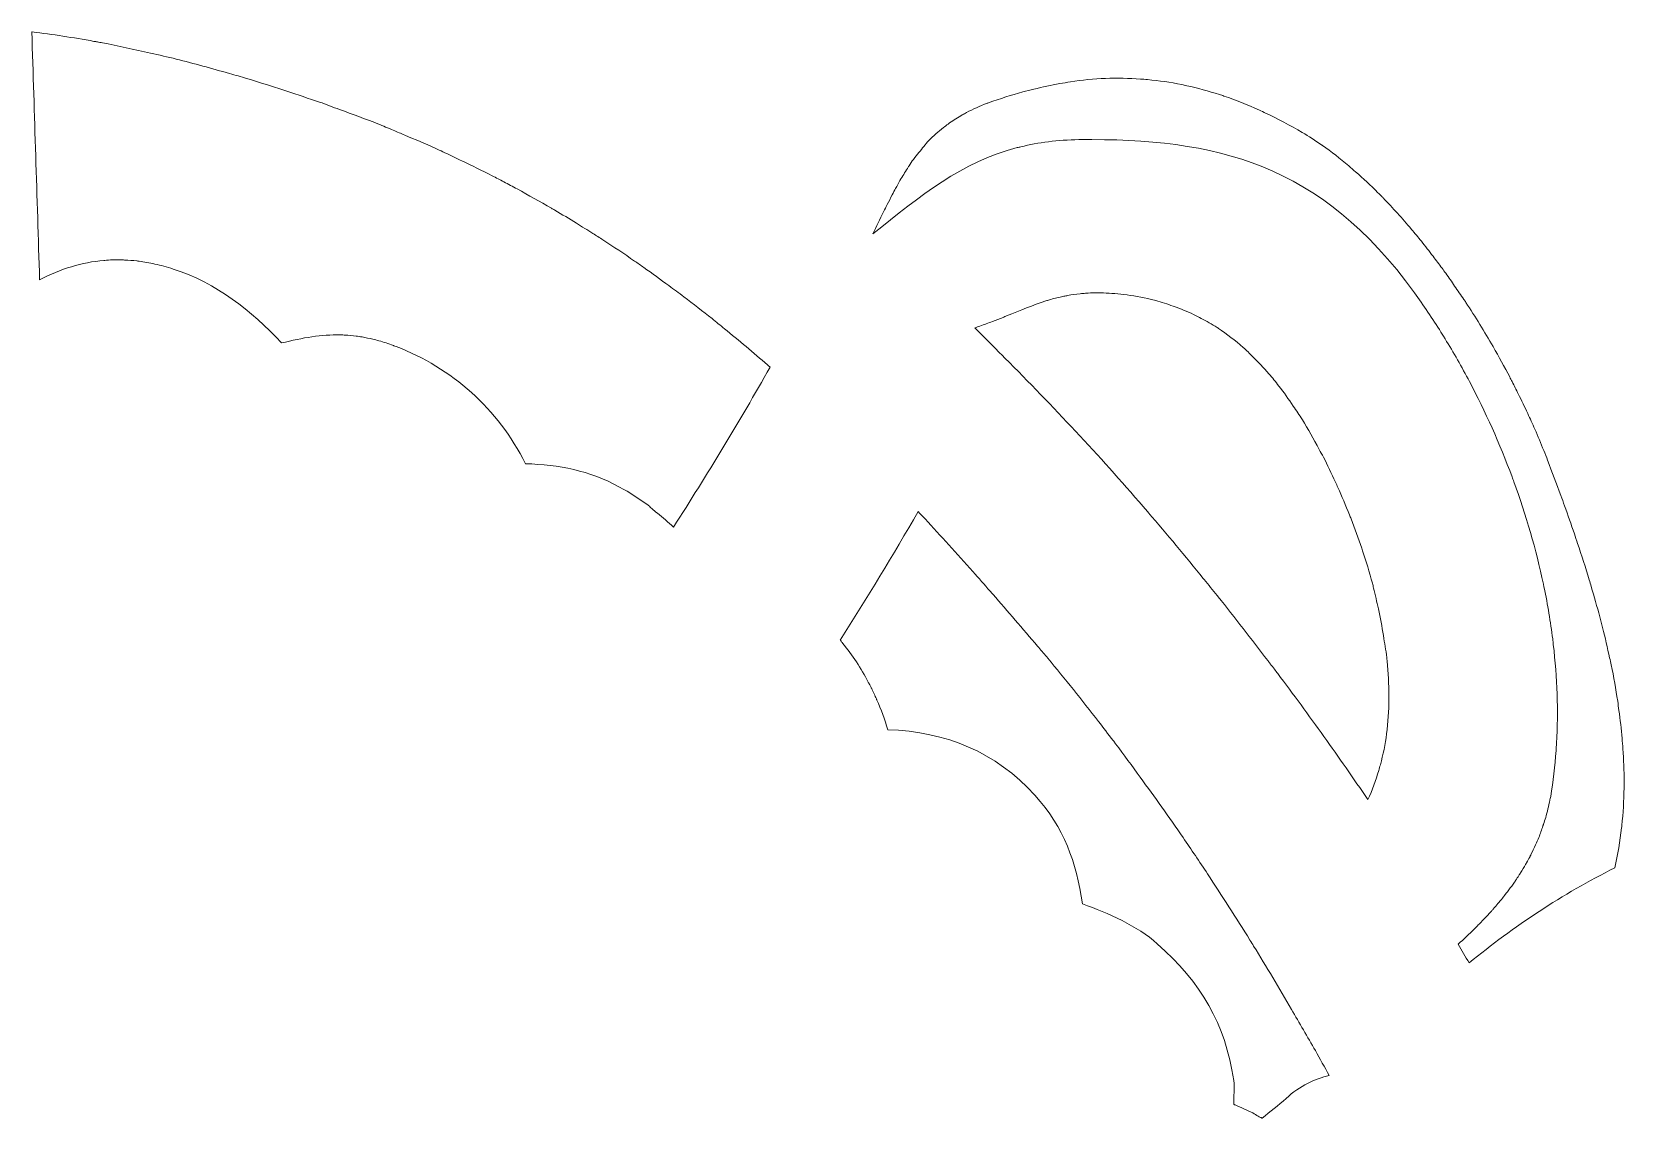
# Model space of a CAD drawing. Header units: millimetres. Extents: x -416 to 1516, y -417 to 43.
# Drawn here: x 399.64 to 418.21, y -104.96 to -92.29 of the extents above; entities that cross this region are included whole.
import ezdxf

# ---------------------------------------------------------------- set-up
doc = ezdxf.new("R2010")
doc.units = ezdxf.units.MM
doc.header["$MEASUREMENT"] = 0
doc.layers.add('Layer 3', color=7, linetype='Continuous')

msp = doc.modelspace()

# ---------------------------------------------------------------- linework, layer by layer
at = {"layer": 'Layer 3', "lineweight": 0}
for points, knots in [([(399.6477850020846, -92.29094840534644), (399.8836879154371, -92.31943503864011), (400.1236388159847, -92.35711577051002), (400.3667764298563, -92.40078235578557), (400.3802984296358, -92.4032369863188), (400.3933897924798, -92.40483034298073), (400.406954855953, -92.40732803720753), (400.4262904543639, -92.41083772823313), (400.4455829890813, -92.41434741925873), (400.4649616511859, -92.41800783321182), (400.6487574953239, -92.45239419252397), (400.8372042183671, -92.49502724915394), (401.0263399605073, -92.53858617519556), (401.1264199843538, -92.56166831494673), (401.224949715232, -92.58214510123719), (401.326666159434, -92.60772493521517), (401.5304004936929, -92.65875541209043), (401.7384411973085, -92.71600859268592), (401.9492810410057, -92.77709444200876), (402.0158575112582, -92.79643004041972), (402.0804099879131, -92.81318181721676), (402.1477185409561, -92.8335509442733), (402.3936122312159, -92.90768509274652), (402.6460516028976, -92.98997981115042), (402.903271044565, -93.07798046895176), (402.9353534962714, -93.088961710811), (402.9655411454609, -93.0977251724516), (402.9977958519415, -93.10892173277867), (403.0776359398122, -93.13663321958815), (403.1535572315684, -93.1675098878747), (403.2322345997128, -93.19612571224906), (403.3820962533212, -93.25051515722244), (403.5321301617038, -93.30477541111512), (403.6777715733427, -93.36260995157376), (403.7387497634317, -93.38679021551086), (403.7981776605522, -93.41234851764204), (403.8580361946084, -93.43756231022472), (403.9029516269974, -93.45601510291759), (403.9468335307407, -93.47543682871569), (403.9914044535811, -93.4942125991103), (404.1109923306129, -93.54436027026746), (404.2303648891768, -93.5946801961989), (404.3473258809011, -93.6475408800507), (404.4077873066672, -93.67488632546487), (404.4674735859491, -93.70313610844391), (404.5271598652311, -93.73129976403584), (404.5703096861838, -93.75147510447133), (404.6126843606524, -93.77261937801205), (404.6554896720567, -93.79313922799606), (404.7747330395399, -93.85032781305122), (404.8935457700874, -93.90788243950168), (405.0105067618117, -93.96791322833215), (405.0564987865397, -93.9915336642529), (405.1023616201871, -94.01541248233504), (405.1482244538345, -94.03931283226396), (405.1995563765647, -94.06633529997639), (405.24998396173, -94.094628146649), (405.3009283112182, -94.12221044237778), (405.4358037994657, -94.19535412589899), (405.570205587084, -94.2691222329769), (405.7023680626369, -94.34622777630615), (405.7154594254809, -94.35385005006727), (405.7285507883248, -94.36136466459446), (405.7417282785559, -94.36885774727489), (405.8269082644287, -94.4188331636578), (405.9108824668817, -94.47085410548506), (405.9950289241089, -94.52253053776381), (406.0584186810375, -94.56182615814244), (406.1222390749018, -94.60019590910942), (406.1851981948947, -94.64026667597223), (406.2245584108136, -94.66530821378063), (406.2643492636683, -94.68970379618555), (406.3036233522001, -94.71513290723605), (406.4274745348949, -94.79553282312308), (406.5501199341698, -94.87838736954333), (406.6722485691219, -94.96277067708517), (406.7082498169427, -94.98761842827254), (406.7444233195379, -95.01227239283885), (406.7802523125845, -95.03748618542153), (406.8783083428334, -95.1064096269733), (406.975503099211, -95.17774463536476), (407.0725256008143, -95.24933802591761), (407.1308338419022, -95.29229406024932), (407.1893143377643, -95.33484098949215), (407.2473211329972, -95.37878748877587), (407.3572627426702, -95.46198654474466), (407.4664292058591, -95.54746797647242), (407.5753803505801, -95.6341767234668), (407.62417151539, -95.67304170690977), (407.6727904254255, -95.71270336868372), (407.7214523991547, -95.7523004349173), (407.8893577403671, -95.88896306644781), (408.0565740624824, -96.02902772977), (408.22297217442, -96.1744538229411), (408.23287682394, -96.18308809350101), (408.2427814734602, -96.19163623667379), (408.2525999955931, -96.20031357092726), (407.8939655555786, -96.833242207108), (407.516899854718, -97.45381156323542), (407.1259676445293, -98.06525141632692), (407.1255370075936, -98.06482077939125), (407.125106370658, -98.06443320614916), (407.1245896063352, -98.06406716475387), (407.0665397474087, -98.00629721983557), (407.0013413153504, -97.95574044358953), (406.9380376858089, -97.90324580113304), (406.9160752020904, -97.88502985875478), (406.8946294826948, -97.86631868390052), (406.8733560180734, -97.847435254272), (406.8597478909066, -97.83682005380807), (406.8479484388697, -97.82433158267403), (406.8343403117029, -97.81380250959724), (406.8338235473801, -97.81345800004871), (406.8334790378316, -97.81300583126628), (406.8330484008959, -97.81268285356454), (406.8328761461216, -97.81257519433062), (406.8327900187346, -97.81244600324993), (406.8326177639603, -97.81233834401601), (406.8323593817989, -97.81216608924174), (406.8321871270246, -97.81192923892714), (406.8319287448632, -97.81175698415288), (406.8312397257662, -97.8112186879833), (406.8306368340562, -97.81055120073303), (406.8299478149592, -97.81001290456346), (406.7259059313047, -97.73245519245178), (406.6150599840668, -97.6615292891492), (406.4969793363098, -97.59753664051068), (406.1382587689081, -97.40312559590868), (405.7984000992882, -97.34016647591574), (405.3979938765151, -97.32522337424847), (405.0836289134861, -96.68327289426573), (404.5368061325898, -96.20810809946263), (403.8923148946866, -95.95889850479838), (403.8821518630052, -95.95495817683712), (403.8731084873564, -95.95293418323955), (403.863031583062, -95.94918764189933), (403.8614812900936, -95.9486062820362), (403.8600171245125, -95.94826177248767), (403.8584668315441, -95.94768041262454), (403.8011059917147, -95.92640694800312), (403.7450370626922, -95.90758811391494), (403.6908629361867, -95.89212824792489), (403.6906906814124, -95.89208518423132), (403.6905614903317, -95.89204212053775), (403.690432299251, -95.89199905684418), (403.6664027582414, -95.88519499326081), (403.6430622363288, -95.88011347742007), (403.619549459642, -95.87436447432906), (403.6191188227064, -95.87425681509515), (403.6187743131578, -95.87421375140158), (403.6183436762222, -95.87410609216766), (403.5766580208506, -95.8639215286394), (403.535187683947, -95.85483508929705), (403.4947508756889, -95.84788030278621), (403.4945786209146, -95.84785877093942), (403.4944494298339, -95.84781570724586), (403.4943202387532, -95.84779417539907), (403.4707213346792, -95.84376772005069), (403.4471224306052, -95.84017190163796), (403.4238680360798, -95.83720050678193), (403.4237819086927, -95.83717897493514), (403.4236957813055, -95.83720050678193), (403.4236096539184, -95.83717897493514), (403.3814502979177, -95.83175294954587), (403.3395493240783, -95.82817866297994), (403.2980789871746, -95.82598241460809), (403.2980359234811, -95.82598241460809), (403.2980359234811, -95.82598241460809), (403.2980359234811, -95.82598241460809), (403.2786572613765, -95.8249704178093), (403.2589340897235, -95.82324787006667), (403.2396415550061, -95.82288182867136), (403.2395984913125, -95.82288182867136), (403.2395554276189, -95.82288182867136), (403.2394693002318, -95.82288182867136), (403.0200167178214, -95.81879077778262), (402.8036647213477, -95.85606240456367), (402.5553164005548, -95.91777267744321), (402.1944857121684, -95.53405363592672), (401.800452916043, -95.22201411235022), (401.2889423638705, -95.0553145545577), (401.217112123003, -95.031887905258), (401.1464876655554, -95.01287528454877), (401.0768106093662, -94.99748001409907), (401.0767244819791, -94.99745848225228), (401.0765522272048, -94.9974369504055), (401.0764660998177, -94.99741541855872), (401.0762938450434, -94.99737235486515), (401.0761646539627, -94.99737235486515), (401.076035462882, -94.99732929117158), (401.014282126309, -94.9832689952224), (400.9535623183814, -94.97368732340406), (400.893230083696, -94.9654836897798), (400.8926702556796, -94.96541909423946), (400.8921104276633, -94.9652468394652), (400.8915505996469, -94.96518224392484), (400.8914644722598, -94.96516071207806), (400.8913783448726, -94.96513918023128), (400.8912060900984, -94.9651176483845), (400.8864690838062, -94.96447169298102), (400.8815598227397, -94.96320131402084), (400.8768228164475, -94.9625984223109), (400.8737222305107, -94.96218931722204), (400.8705355171869, -94.96141417073785), (400.8674349312502, -94.96104812934254), (400.8668320395403, -94.9609835338022), (400.8663152752175, -94.9609835338022), (400.8657123835076, -94.96091893826186), (400.8657123835076, -94.96091893826186), (400.8656262561204, -94.96091893826186), (400.8656262561204, -94.96091893826186), (400.8655401287333, -94.96091893826186), (400.8654540013462, -94.96089740641507), (400.8654109376526, -94.96089740641507), (400.8184715116661, -94.95516993517084), (400.772178041083, -94.952973686799), (400.7259276341935, -94.95077743842715), (400.7259276341935, -94.95077743842715), (400.7258845704999, -94.95077743842715), (400.7258415068064, -94.95077743842715), (400.7252386150965, -94.9507128428868), (400.7246357233865, -94.95064824734645), (400.7239467042895, -94.95062671549967), (400.7237744495152, -94.95062671549967), (400.7236883221281, -94.95060518365288), (400.723602194741, -94.95060518365288), (400.7059460803791, -94.94987310086226), (400.6881177112429, -94.94821514866), (400.6705477242681, -94.94797829834538), (400.6705477242681, -94.94797829834538), (400.6705477242681, -94.94797829834538), (400.670461596881, -94.94797829834538), (400.6702893421067, -94.94797829834538), (400.6701170873325, -94.94797829834538), (400.6699448325582, -94.94799983019216), (400.6699017688646, -94.94799983019216), (400.6698587051711, -94.94799983019216), (400.6698156414776, -94.94799983019216), (400.6100001711149, -94.9469663015466), (400.5506584013814, -94.94963625054766), (400.4917472685837, -94.95448091607379), (400.4884744278727, -94.95476083008197), (400.4852015871617, -94.95486848931588), (400.4819287464507, -94.95514840332406), (400.2282405276557, -94.97734773735714), (399.9813563724439, -95.05301064695193), (399.732706605796, -95.1804576480594), (399.7025620203001, -94.21707975930285), (399.672331307417, -93.25361574315916), (399.6421867219211, -92.2902378544026), (399.644081524438, -92.29045317287044), (399.6459763269548, -92.29071155503183), (399.6477850020846, -92.29094840534644)], [0, 0, 0, 0, 1, 1, 1, 2, 2, 2, 3, 3, 3, 4, 4, 4, 5, 5, 5, 6, 6, 6, 7, 7, 7, 8, 8, 8, 9, 9, 9, 10, 10, 10, 11, 11, 11, 12, 12, 12, 13, 13, 13, 14, 14, 14, 15, 15, 15, 16, 16, 16, 17, 17, 17, 18, 18, 18, 19, 19, 19, 20, 20, 20, 21, 21, 21, 22, 22, 22, 23, 23, 23, 24, 24, 24, 25, 25, 25, 26, 26, 26, 27, 27, 27, 28, 28, 28, 29, 29, 29, 30, 30, 30, 31, 31, 31, 32, 32, 32, 33, 33, 33, 34, 34, 34, 35, 35, 35, 36, 36, 36, 37, 37, 37, 38, 38, 38, 39, 39, 39, 40, 40, 40, 41, 41, 41, 42, 42, 42, 43, 43, 43, 44, 44, 44, 45, 45, 45, 46, 46, 46, 47, 47, 47, 48, 48, 48, 49, 49, 49, 50, 50, 50, 51, 51, 51, 52, 52, 52, 53, 53, 53, 54, 54, 54, 55, 55, 55, 56, 56, 56, 57, 57, 57, 58, 58, 58, 59, 59, 59, 60, 60, 60, 61, 61, 61, 62, 62, 62, 63, 63, 63, 64, 64, 64, 65, 65, 65, 66, 66, 66, 67, 67, 67, 68, 68, 68, 69, 69, 69, 70, 70, 70, 71, 71, 71, 72, 72, 72, 73, 73, 73, 74, 74, 74, 75, 75, 75, 76, 76, 76, 77, 77, 77, 78, 78, 78, 79, 79, 79, 80, 80, 80, 81, 81, 81, 82, 82, 82, 83, 83, 83, 84, 84, 84, 84]), ([(409.5757750440904, -94.38868857816185), (409.5899860629671, -94.35977130793253), (409.604369336618, -94.3320167574295), (409.6184942281075, -94.30350859228905), (409.6375283806635, -94.26524650055599), (409.6572515523166, -94.2285347017913), (409.6767163418083, -94.19130613870382), (409.6899799594265, -94.16585549580654), (409.7029851948833, -94.13982349304612), (409.7164210672757, -94.11484655077805), (409.7331297803792, -94.0838622232576), (409.7504413851926, -94.05350231929383), (409.767752990006, -94.02329313825754), (409.7955721360494, -93.97469576006874), (409.8255444667711, -93.92823003471143), (409.855689052267, -93.88200115966873), (409.8615457145919, -93.87291472032639), (409.8669717399812, -93.86326845296769), (409.8729145296933, -93.85426814101247), (409.8900538797324, -93.82832226563919), (409.9067625928358, -93.8018811577899), (409.9247632167463, -93.77673196074757), (409.9445725157864, -93.7492573242527), (409.9680852924733, -93.72475408261386), (409.9891003749333, -93.69826991107101), (410.0266519157225, -93.65021082905177), (410.0624809087691, -93.6009459636127), (410.1052000927862, -93.5567195503208), (410.1565320155165, -93.50342822953334), (410.2133760910231, -93.45386191823931), (410.2733207524664, -93.40621194130895), (410.2911491216026, -93.39204398612586), (410.31044165632, -93.37873730481408), (410.3291312993275, -93.36510764580056), (410.3758123431526, -93.33102273234337), (410.4255939729144, -93.2987895577095), (410.4782178064517, -93.26823586712469), (410.4837299592281, -93.26502762195405), (410.4894143667787, -93.26186244047697), (410.4950126469423, -93.25867572715312), (410.5108600861744, -93.24939550118974), (410.5265352706323, -93.23998608414564), (410.5432439837357, -93.23120109065826), (410.6180025557657, -93.19184087473927), (410.6968091149907, -93.15482763011963), (410.7844867950903, -93.12268058287289), (410.7845729224775, -93.1226590510261), (410.7846590498646, -93.12263751917932), (410.7846590498646, -93.12259445548575), (410.7848313046389, -93.12255139179219), (410.784917432026, -93.12248679625183), (410.7850035594132, -93.12244373255828), (410.7896544383182, -93.12072118481565), (410.7942191898362, -93.1195369332426), (410.7989561961284, -93.11783591734675), (410.9340900665374, -93.06874330668194), (411.0679320261393, -93.02727296977825), (411.2010849666442, -92.99041044808608), (411.2440625328227, -92.97850333681518), (411.2868678442269, -92.96855562360152), (411.3297592830183, -92.9579404231376), (411.4303560711876, -92.93304960825667), (411.5305222224212, -92.9118407391756), (411.6303438641063, -92.89427075220082), (411.6724601564135, -92.88684226506075), (411.7146625761078, -92.87885394990433), (411.7566927410278, -92.87276043726479), (411.8927740126952, -92.85305879745852), (412.0285107748141, -92.83807263209768), (412.1638168999972, -92.83260354301486), (412.1645920464815, -92.83256047932129), (412.1653671929656, -92.83243128824058), (412.1662284668369, -92.83238822454702), (412.301448464633, -92.82700526285132), (412.4364962076548, -92.83148388698214), (412.5715439506766, -92.84082870848589), (412.5994492241071, -92.84276657469634), (412.6274406249248, -92.8445752498261), (412.6553458983553, -92.84705141220611), (412.7884557751666, -92.85932456487232), (412.9216517793651, -92.87792808049267), (413.0551492294185, -92.90505820743901), (413.0741833819745, -92.90891240801314), (413.0932175345305, -92.91410158308778), (413.1122516870865, -92.91832182505722), (413.2386866913952, -92.9460333118667), (413.3655523326395, -92.98039813933207), (413.4929347382067, -93.02186847623577), (413.5107631073428, -93.02755288378643), (413.5285053490919, -93.03250520854647), (413.5464198456152, -93.03857718933922), (413.6833623911538, -93.08519363762402), (413.8210800831767, -93.14078886601723), (413.9596590490709, -93.20379104970374), (413.9836885900805, -93.21466463232906), (414.0077181310901, -93.22635642513212), (414.0317476720997, -93.23776830392701), (414.1735133513178, -93.30501226142974), (414.3160111133264, -93.37847892265269), (414.4601452956906, -93.46337899451731), (414.5366264154631, -93.50844514983373), (414.6125046435257, -93.55764541973247), (414.6877799798784, -93.60998933926147), (414.690105419331, -93.61160422777019), (414.6925600498642, -93.61296073411751), (414.6949285530103, -93.61461868631979), (414.7989704366649, -93.68733173290534), (414.9011175178025, -93.7688082411315), (415.0023171976817, -93.85388056777037), (415.0288444329182, -93.87605836995668), (415.0549840949125, -93.89937736002246), (415.0813821390682, -93.92207192653154), (415.1694473924099, -93.99934972463505), (415.256479117106, -94.08013721376416), (415.3418313577531, -94.16529566779019), (415.3540614467257, -94.17739656568213), (415.3666360452469, -94.1887007852431), (415.378823070526, -94.20103853344965), (415.3871343633841, -94.20945748554173), (415.3950580830002, -94.21878077519868), (415.4033263121648, -94.2272858546779), (415.5162393166939, -94.34310565852265), (415.6257072257377, -94.46620322657998), (415.732849695329, -94.59291814489681), (415.7717792743123, -94.6389101696249), (415.8108380443763, -94.68462228034481), (415.8488632857947, -94.73182008849274), (415.8950275652971, -94.78909480093502), (415.9399860613796, -94.84779061526496), (415.9849014937686, -94.90655102513526), (416.0203429135731, -94.95290909125865), (416.0559135244583, -94.99903030706743), (416.0904936703915, -95.04622811521536), (416.1049630714295, -95.06595128686841), (416.1196477909354, -95.0855022037472), (416.1339449371991, -95.10535456648095), (416.1691710385359, -95.15418879498436), (416.2028468469042, -95.20399195659301), (416.2370394195952, -95.25349367234669), (416.2732129221904, -95.30583759187572), (416.3102046349633, -95.35768627892872), (416.3453015452192, -95.41063309016765), (416.3527085005126, -95.42176505495436), (416.3601154558058, -95.43291855158786), (416.3675224110991, -95.44409358006814), (416.4794880143697, -95.61456121104766), (416.5855108279283, -95.78748347256042), (416.6849879600649, -95.9603842022264), (416.7529424685114, -96.07859404106404), (416.8175380088599, -96.19652396589349), (416.8790329632716, -96.31380793531946), (416.8886792306303, -96.33213153693164), (416.8978517973597, -96.35034747930989), (416.9072827462506, -96.3686280172285), (416.9321735611315, -96.41666556740095), (416.955427955657, -96.46416482140384), (416.9791129871181, -96.5118147983342), (417.0171382285365, -96.5882313225664), (417.0537423680673, -96.6640018913951), (417.0887531509362, -96.73904037743321), (417.1172613160766, -96.80051379999813), (417.1455110990557, -96.86172884040167), (417.1719091432114, -96.92199647954675), (417.1720383342921, -96.92229792540172), (417.1721675253728, -96.9225778394099), (417.1722967164534, -96.92287928526486), (417.2093314929199, -97.00745637942774), (417.2430934286754, -97.0897941615252), (417.2757357083981, -97.17137832898528), (417.290808001146, -97.20897293346806), (417.3078612237981, -97.24805323537888), (417.3218999879005, -97.28491575707105), (417.3738348023406, -97.4210185605852), (417.4249083429094, -97.55841327490631), (417.4752928643812, -97.69621709431631), (417.4898483928064, -97.73600794717095), (417.5041024753766, -97.77597105479984), (417.5184426853339, -97.81589109873518), (417.557501455398, -97.92439007467377), (417.5956128242036, -98.03336275124157), (417.6329490465249, -98.14261534181756), (417.6457389635139, -98.18014535076), (417.6588303263579, -98.21761076416209), (417.671404924879, -98.25522690049166), (417.718602733027, -98.39623896507229), (417.7641641208194, -98.5376601347418), (417.8071847506915, -98.67942581395982), (417.8150654066139, -98.70528556194598), (417.8220847886652, -98.7312099054725), (417.8297931898134, -98.75706965345864), (417.8646747816015, -98.87428902734428), (417.8976615708728, -98.9916375923106), (417.9288396850143, -99.10905075281727), (417.9402085001157, -99.15161921390688), (417.9511897419749, -99.1941876749965), (417.9619987290599, -99.23673460423935), (417.9918418687008, -99.3545353379881), (418.0194456962764, -99.4722930080433), (418.0448532754801, -99.58994301886457), (418.0506668741115, -99.61700855027057), (418.0573417466142, -99.64411714537013), (418.0629400267777, -99.67118267677613), (418.0920510836281, -99.81236699613102), (418.1169849622025, -99.95324986963095), (418.1383876179046, -100.0937667017356), (418.1438997706811, -100.12981101325), (418.1480338852634, -100.1657261336837), (418.1529862100234, -100.2017273815046), (418.1679723753842, -100.3108292491531), (418.1802455280504, -100.4195650754063), (418.189805668022, -100.527956392111), (418.1934230182815, -100.5687161780708), (418.1972126233153, -100.6094974958775), (418.1999686997035, -100.6501496226034), (418.208839820578, -100.7784148338886), (418.2135768268702, -100.9060986853107), (418.2140074638059, -101.0330073902486), (418.2139213364188, -101.0572737815728), (418.2136629542574, -101.0814540455099), (418.2131461899346, -101.105634309447), (418.2110791326434, -101.2535580968449), (418.2030692856402, -101.4004052919037), (418.1867912094724, -101.5456591303006), (418.1859299356011, -101.5536259136102), (418.1850255980362, -101.5615926969198), (418.1841643241649, -101.5695594802295), (418.1656899996253, -101.7270218757522), (418.1395072739373, -101.8829770420001), (418.1047548732299, -102.0370589375779), (417.4956189277441, -102.3434571172973), (416.9271781726779, -102.7176590825358), (416.4049016971141, -103.1467457252236), (416.3622255767905, -103.0728699589118), (416.3187743099828, -102.9998769983181), (416.2785528201925, -102.9266902511033), (416.3437512522509, -102.8688772424915), (416.4075716461151, -102.8097292593791), (416.4695833648497, -102.7490955788387), (416.4845695302105, -102.7344539230264), (416.4980054026029, -102.7186495474878), (416.5127331858024, -102.7037710413609), (416.5240158735166, -102.6924452899531), (416.5345234147466, -102.6805812423758), (416.5457199750737, -102.6691693635809), (416.576424388586, -102.6375390806569), (416.6079039485824, -102.6064686257493), (416.6376178971427, -102.5740631963412), (416.6423549034349, -102.5688524894198), (416.6468335275657, -102.5634264640305), (416.6514844064708, -102.5581080978751), (416.6521734255679, -102.5573760150845), (416.6528624446649, -102.5567085278343), (416.653551463762, -102.5559764450436), (416.6573410687957, -102.5517992667678), (416.6614751833781, -102.5479020025001), (416.6651786610247, -102.5437248242242), (416.6651786610247, -102.5437032923774), (416.6651786610247, -102.5436817605307), (416.6652647884118, -102.5436602286839), (416.6731885080279, -102.5344015345673), (416.6812844824182, -102.525207435991), (416.6893804568086, -102.5160348692615), (416.6893804568086, -102.5160348692615), (416.6898972211314, -102.5154535093984), (416.6898972211314, -102.5154535093984), (416.6979070681346, -102.5063455382093), (416.7055724055892, -102.4969361211652), (416.7132377430439, -102.4875697678146), (416.7215920995957, -102.4779019686092), (416.7293005007439, -102.4677604687745), (416.7375256662149, -102.4580065421818), (416.7571196467873, -102.4351827845921), (416.7771442642953, -102.4126604728573), (416.7959200346899, -102.3892984190979), (416.8047911555644, -102.3783387090855), (416.8130593847291, -102.3670560213713), (416.821585996055, -102.3559025247378), (416.8224042062328, -102.3548259323986), (416.8233085437977, -102.3538139355998), (416.824169817669, -102.3527373432607), (416.8292513335097, -102.3462993210726), (416.8347634862861, -102.3401627447395), (416.8397588747397, -102.3336601270111), (416.8440652440963, -102.3280618468476), (416.8483716134529, -102.3225066303776), (416.8525918554223, -102.3168868183673), (416.8525918554223, -102.3168868183673), (416.8527641101966, -102.3166930317463), (416.8527641101966, -102.3166930317463), (416.8587068999086, -102.3088339076705), (416.864219052685, -102.3006518058931), (416.8701618423971, -102.2927496181238), (416.8915214344056, -102.2640907300559), (416.912794899027, -102.2353887782944), (416.93312096239, -102.206083934823), (416.9365660578753, -102.2011531419097), (416.940355662909, -102.1964376674643), (416.9438007583943, -102.1914638108574), (416.9451787965884, -102.1894398172598), (416.9464707073953, -102.1873512281219), (416.9478487455895, -102.1853272345243), (416.9611123632076, -102.1658624450327), (416.9738592165031, -102.1461177415328), (416.9866921971856, -102.126373038033), (416.9893621461867, -102.1222173916039), (416.992204349962, -102.1181478725619), (416.9948742989631, -102.1139922261329), (416.9949604263502, -102.113776907665), (416.9951326811245, -102.1135400573504), (416.9953049358988, -102.1133247388826), (416.9988361587712, -102.1078771816466), (417.0018506173207, -102.1021497104023), (417.005295712806, -102.0966590894727), (417.0260524131046, -102.0638014912821), (417.0457755847577, -102.0304271287688), (417.0651542468622, -101.9967297885537), (417.0688577245089, -101.9903132982124), (417.072905711704, -101.9841767218793), (417.0765230619635, -101.9777386996912), (417.088667023549, -101.9562068529084), (417.1007248577474, -101.9346534742788), (417.112265927623, -101.9127771179475), (417.1139884753656, -101.909655000164), (417.1157971504954, -101.9066405416144), (417.1174335708509, -101.9035184238309), (417.1174335708509, -101.9035184238309), (417.1174335708509, -101.903410764597), (417.1174335708509, -101.903410764597), (417.118811609045, -101.9007623474427), (417.1199312650777, -101.8979416755141), (417.1210509211104, -101.8951425354324), (417.1231179784015, -101.8911591437776), (417.1242376344342, -101.8866589877999), (417.1263046917254, -101.8826540642984), (417.1452527168943, -101.845210182743), (417.1635117229661, -101.8073787279456), (417.1808233277795, -101.7689659132851), (417.193656308462, -101.7403716207575), (417.2069629897738, -101.7120572422381), (417.2187624418108, -101.6828815898474), (417.2363754924791, -101.6392580682654), (417.2514047215335, -101.5942134447958), (417.2662616958137, -101.549082693939), (417.2671660333785, -101.5464773404783), (417.2685871352662, -101.5441519010258), (417.2694484091375, -101.541546547565), (417.2703958103959, -101.5387043437897), (417.2715154664287, -101.5359267355547), (417.2724628676871, -101.5330629999326), (417.2727212498485, -101.5321801942145), (417.2728935046227, -101.5312112611093), (417.2731518867841, -101.5303284553912), (417.2734102689456, -101.5296394362941), (417.2734963963327, -101.52886428981), (417.2737117148005, -101.5281752707129), (417.2737547784941, -101.528067611479), (417.2737547784941, -101.5279814840919), (417.2738409058812, -101.527873824858), (417.2821952624329, -101.5022078634928), (417.2918415297917, -101.477209389378), (417.2993346124721, -101.4510697273837), (417.3183257013345, -101.3849454259137), (417.3332688030018, -101.3166679397654), (417.3466616117007, -101.2476153071329), (417.347522885572, -101.2431366830021), (417.349202369621, -101.2390671639601), (417.3500636434924, -101.2345670079825), (417.3503220256538, -101.2333396927159), (417.3507526625894, -101.23224156853), (417.3510110447508, -101.2309927214166), (417.352475210332, -101.2227029604052), (417.355748051043, -101.2153390688054), (417.3572122166242, -101.2070062441005), (417.3877443753623, -101.0302513138604), (417.406218699902, -100.8507403072321), (417.419396190133, -100.6702603674986), (417.4214632474242, -100.6416445431242), (417.423358049941, -100.613114846137), (417.4250375339901, -100.5844128943755), (417.4471292087893, -100.2051078814495), (417.4331335083805, -99.82022612020674), (417.3879596938301, -99.43538742265756), (417.3853758722162, -99.41325268416483), (417.3831365601508, -99.3912471367528), (417.380337420069, -99.36911239826006), (417.355059031946, -99.16908154164774), (417.3221583700619, -98.96956744935821), (417.2811617337874, -98.77100075832712), (417.278319530012, -98.757134248999), (417.2749605619139, -98.74341846259834), (417.2720322307514, -98.729573485117), (417.1860770983945, -98.32397808726918), (417.0694175525252, -97.92436854282698), (416.9282978287106, -97.53746278798664), (416.9209339371109, -97.51733051124471), (416.9135700455112, -97.49737048927705), (416.9060769628308, -97.47730280807546), (416.7619858441602, -97.09046164877547), (416.5944250124964, -96.71791763573927), (416.4089496843092, -96.366991596873), (416.4037389773878, -96.35715154289326), (416.3987866526277, -96.34711770229246), (416.3935328820127, -96.33732071200629), (416.3017210873309, -96.16508746959059), (416.2056890506795, -95.99888314427406), (416.1063841733172, -95.83840629020177), (416.0967379059585, -95.82288182867136), (416.0870485749062, -95.8078095359234), (416.0773592438539, -95.79241426547368), (415.9771930926203, -95.63288481265984), (415.8748306930148, -95.47779092028324), (415.7689370705369, -95.33223563603144), (414.6658174961599, -93.8158983900455), (413.453746777062, -93.52999852846334), (411.8563421279387, -93.54696562372818), (411.8563421279387, -93.54696562372818), (411.8553947266803, -93.54696562372818), (411.8553947266803, -93.54696562372818), (411.8553516629867, -93.54696562372818), (411.8553085992932, -93.54696562372818), (411.855222471906, -93.54696562372818), (411.6051085396768, -93.54961404088247), (411.3826845624104, -93.5806414320965), (411.1764094702311, -93.63130586757646), (411.1634472984678, -93.63449258090031), (411.1488056426555, -93.63580602355407), (411.135972661973, -93.63916499165218), (410.4852802521964, -93.80930964492997), (410.0110628586518, -94.19630152715743), (409.4508472690566, -94.64657550707959), (409.4935233893801, -94.55881169959285), (409.5345630893481, -94.47322260863118), (409.5757750440904, -94.38868857816185)], [0, 0, 0, 0, 1, 1, 1, 2, 2, 2, 3, 3, 3, 4, 4, 4, 5, 5, 5, 6, 6, 6, 7, 7, 7, 8, 8, 8, 9, 9, 9, 10, 10, 10, 11, 11, 11, 12, 12, 12, 13, 13, 13, 14, 14, 14, 15, 15, 15, 16, 16, 16, 17, 17, 17, 18, 18, 18, 19, 19, 19, 20, 20, 20, 21, 21, 21, 22, 22, 22, 23, 23, 23, 24, 24, 24, 25, 25, 25, 26, 26, 26, 27, 27, 27, 28, 28, 28, 29, 29, 29, 30, 30, 30, 31, 31, 31, 32, 32, 32, 33, 33, 33, 34, 34, 34, 35, 35, 35, 36, 36, 36, 37, 37, 37, 38, 38, 38, 39, 39, 39, 40, 40, 40, 41, 41, 41, 42, 42, 42, 43, 43, 43, 44, 44, 44, 45, 45, 45, 46, 46, 46, 47, 47, 47, 48, 48, 48, 49, 49, 49, 50, 50, 50, 51, 51, 51, 52, 52, 52, 53, 53, 53, 54, 54, 54, 55, 55, 55, 56, 56, 56, 57, 57, 57, 58, 58, 58, 59, 59, 59, 60, 60, 60, 61, 61, 61, 62, 62, 62, 63, 63, 63, 64, 64, 64, 65, 65, 65, 66, 66, 66, 67, 67, 67, 68, 68, 68, 69, 69, 69, 70, 70, 70, 71, 71, 71, 72, 72, 72, 73, 73, 73, 74, 74, 74, 75, 75, 75, 76, 76, 76, 77, 77, 77, 78, 78, 78, 79, 79, 79, 80, 80, 80, 81, 81, 81, 82, 82, 82, 83, 83, 83, 84, 84, 84, 85, 85, 85, 86, 86, 86, 87, 87, 87, 88, 88, 88, 89, 89, 89, 90, 90, 90, 91, 91, 91, 92, 92, 92, 93, 93, 93, 94, 94, 94, 95, 95, 95, 96, 96, 96, 97, 97, 97, 98, 98, 98, 99, 99, 99, 100, 100, 100, 101, 101, 101, 102, 102, 102, 103, 103, 103, 104, 104, 104, 105, 105, 105, 106, 106, 106, 107, 107, 107, 108, 108, 108, 109, 109, 109, 110, 110, 110, 111, 111, 111, 112, 112, 112, 113, 113, 113, 114, 114, 114, 115, 115, 115, 116, 116, 116, 117, 117, 117, 118, 118, 118, 119, 119, 119, 120, 120, 120, 121, 121, 121, 122, 122, 122, 123, 123, 123, 124, 124, 124, 125, 125, 125, 126, 126, 126, 127, 127, 127, 128, 128, 128, 129, 129, 129, 130, 130, 130, 131, 131, 131, 132, 132, 132, 133, 133, 133, 134, 134, 134, 135, 135, 135, 136, 136, 136, 137, 137, 137, 138, 138, 138, 139, 139, 139, 140, 140, 140, 141, 141, 141, 142, 142, 142, 143, 143, 143, 144, 144, 144, 144]), ([(415.2247842386417, -101.2412203486384), (415.056319069413, -100.9943361934267), (414.8857437791996, -100.7497559458207), (414.7126707947593, -100.5074580739737), (414.5355928868175, -100.2595403901165), (414.3559311572618, -100.0141849960263), (414.1735994787049, -99.77102585030802), (414.1612832623451, -99.75459705121274), (414.1484502816626, -99.73855582535954), (414.1361340653028, -99.72214855811104), (414.1196837343607, -99.70037986101362), (414.1023721295473, -99.67940784224716), (414.0859217986053, -99.65766067699651), (414.0790316076348, -99.64848811026704), (414.0717107797286, -99.63961698939252), (414.064734461371, -99.63044442266305), (414.0620645123699, -99.62693473163745), (414.0593084359817, -99.62355423169255), (414.0566384869807, -99.62006607251374), (413.8668137257434, -99.36947843965537), (413.6735869327144, -99.12158228764487), (413.477431808523, -98.87603310693368), (413.4762690887968, -98.87456894135245), (413.4751924964576, -98.87304018023087), (413.4739867130378, -98.87157601464963), (413.471489018811, -98.86841083317256), (413.4690774519713, -98.86513799246158), (413.4664936303574, -98.86197281098451), (413.4164536184341, -98.79950892346757), (413.3660690969623, -98.73728188626524), (413.3155984481034, -98.67514097645005), (413.313359136038, -98.67229877267472), (413.3108614418112, -98.66954269628651), (413.3085360023587, -98.66670049251118), (413.3075886011002, -98.66551624093813), (413.3065550724546, -98.66435352121186), (413.3056076711962, -98.6631692696388), (413.0962319930802, -98.40521774518072), (412.8833250920917, -98.14980697864301), (412.6661118217467, -97.89743220250168), (412.6644754013912, -97.895515868138), (412.6629251084228, -97.893534938234), (412.6612886880673, -97.89161860387033), (412.656465554388, -97.88593419631967), (412.6518146754829, -97.88005600214795), (412.6469054144164, -97.87437159459729), (412.6353643445408, -97.86093572220481), (412.6240816568267, -97.84728453134451), (412.6124544595639, -97.83387019079882), (412.6107319118213, -97.83184619720124), (412.6088371093044, -97.82990833099079), (412.6071145615618, -97.8278843373932), (412.6062102239969, -97.82685080874762), (412.6052197590449, -97.82583881194883), (412.6043584851736, -97.82480528330326), (412.0913407037263, -97.23214120060638), (411.5538627443338, -96.65547528006911), (410.990632696189, -96.09325722872312), (410.9892977216884, -96.09190072237581), (410.9880058108815, -96.09047962048814), (410.9866277726874, -96.08912311414082), (410.9842162058477, -96.08671154730115), (410.9819768937823, -96.08417078938078), (410.9794791995555, -96.08175922254111), (410.9734502824563, -96.07570877359514), (410.9677658749056, -96.06944300618133), (410.9617369578065, -96.06339255723536), (410.8542499786666, -95.95633621503123), (410.7486578020437, -95.84818174864117), (410.6391037656128, -95.74220199877617), (410.6611093130248, -95.73492423456358), (410.6795836375645, -95.72736655634282), (410.7008140384924, -95.72000266474309), (410.7507248593349, -95.7026910599297), (410.7997313426126, -95.68537945511633), (410.8458525584214, -95.66780946814156), (410.8887870609063, -95.65148832828018), (410.9295253150194, -95.63557629350768), (410.9698329321968, -95.61936281288023), (410.9840439510734, -95.61367840532957), (410.9979965877887, -95.6081231888596), (411.0119061608104, -95.6024818450025), (411.1723184193423, -95.53732647663772), (411.3186488500783, -95.4755946719114), (411.4685535673803, -95.42755712173894), (411.4822047582406, -95.42318615684204), (411.4962004586494, -95.41928889257434), (411.510023904284, -95.41515477799204), (411.5565326933348, -95.40128826866392), (411.6039888836441, -95.38892898861057), (411.6526508573733, -95.37814153337239), (411.6610913413122, -95.37626826270228), (411.6696179526382, -95.37441652387896), (411.6781015002706, -95.372629380596), (411.6930876656314, -95.36972258128031), (411.708203022073, -95.3669665048921), (411.723361442208, -95.36418889665713), (411.7699563586461, -95.35568381717792), (411.8183599502138, -95.34896588098168), (411.8685722169113, -95.34390589698772), (411.8897595541457, -95.34175271230944), (411.9107746366057, -95.33938420916333), (411.9328232477113, -95.3379200435821), (412.0079263292897, -95.33292465512848), (412.0874219076118, -95.33180499909578), (412.1731186578074, -95.33546541304885), (412.2599350640357, -95.33947033655046), (412.3521774956533, -95.3476955020215), (412.4533771755325, -95.36235868968059), (412.5646537597061, -95.37846451107413), (412.6708488280389, -95.40253711577732), (412.7747184569192, -95.43055004844176), (412.8101168130301, -95.4401317202601), (412.844137130947, -95.45171585382926), (412.8786311494931, -95.46276169122883), (412.9455951929876, -95.48394902846313), (413.0111381345944, -95.5077847828517), (413.0751738469265, -95.534225890701), (413.1140603622163, -95.55035324394132), (413.1529038138125, -95.56656672456877), (413.1907998641502, -95.58461041217276), (413.2527685191912, -95.61408751041844), (413.3127131806345, -95.64754800031892), (413.3720118866744, -95.6822788691796), (413.4038359562194, -95.70079625741282), (413.4366935544099, -95.71733271574202), (413.4678716685515, -95.73742192879038), (413.4724364200694, -95.74037179179963), (413.4765705346517, -95.74426905606731), (413.4811352861697, -95.74724045092334), (413.5812153100161, -95.81310637023196), (413.6774196014418, -95.88726205055197), (413.7703510521564, -95.96908306832665), (413.8088069305105, -96.00293113146923), (413.8454541337348, -96.04134394612977), (413.8827903560562, -96.07794808566055), (413.9467399410012, -96.14043350502426), (414.0094406788327, -96.20604104217149), (414.0702466141474, -96.2766870314659), (414.1097790848406, -96.32265752434719), (414.1487086638239, -96.37022137389043), (414.1871214784845, -96.41965849410376), (414.2444823183139, -96.49362038780272), (414.3002928651749, -96.57249154256816), (414.3551560107775, -96.65426949664928), (414.3904682395014, -96.70669954356542), (414.4262541688544, -96.75714866057756), (414.4606620600133, -96.81280848451112), (414.52741078504, -96.92100601459475), (414.5921785801627, -97.03725645537514), (414.6560851014141, -97.15789939289924), (414.673052196679, -97.18993878091206), (414.6908805658151, -97.21810243650398), (414.7076754063057, -97.2510246302349), (414.7536674310338, -97.34124306825488), (414.8003484748589, -97.43936369404415), (414.8467280728291, -97.54054184207658), (414.8562451491071, -97.56123394683486), (414.8657191616916, -97.58179686051245), (414.875193174276, -97.6028980703596), (414.921099071617, -97.70538966104579), (414.9666604594094, -97.81218762108853), (415.0108438090077, -97.92337807787497), (415.016958853494, -97.93870875278434), (415.022815515819, -97.95464231940362), (415.0288444329182, -97.97012371724045), (415.0717789354031, -98.08010839060705), (415.1133784633874, -98.19343050022499), (415.1526956156129, -98.30985319577965), (415.1561837747917, -98.32023154592896), (415.1599303161319, -98.33026538652976), (415.1633754116172, -98.34068680037264), (415.2043720478916, -98.46397815505102), (415.2423111619229, -98.59069307336786), (415.2771927537111, -98.71910900758056), (415.2823173332454, -98.73790630982195), (415.2872265943119, -98.75678973945047), (415.2921789190719, -98.775673169079), (415.3130648104513, -98.8553410021754), (415.329256759232, -98.93673138301443), (415.3470420646746, -99.01760499953066), (415.3697366311836, -99.12108705516886), (415.3893736754496, -99.22506434328305), (415.4061685159401, -99.32979524603465), (415.4198197068005, -99.41471684974606), (415.4351934454034, -99.49946619868321), (415.44445213952, -99.58464618455601), (415.4460454961819, -99.59915864928762), (415.4479402986988, -99.61369264586602), (415.44940446428, -99.62820511059763), (415.4627542092854, -99.76318825807908), (415.470031973498, -99.8979560870927), (415.4702472919658, -100.0316042600736), (415.4703334193529, -100.0450831961597), (415.4696874639494, -100.0584544730118), (415.4695582728688, -100.0718903454042), (415.4683524894489, -100.2074979164424), (415.4611177889299, -100.342071958835), (415.4439353751972, -100.4739760522265), (415.4438923115036, -100.4741913706943), (415.4438923115036, -100.4744282210089), (415.4438923115036, -100.4746435394767), (415.4278726174972, -100.5974396616791), (415.4024219745999, -100.7175227711869), (415.3709424146035, -100.8354311641695), (415.3648273701172, -100.8582764536061), (415.3580663702273, -100.880884892728), (415.3513053703375, -100.90349333185), (415.3169405428721, -101.0190762853801), (415.2767621167754, -101.1325491179255), (415.2247842386417, -101.2412203486384)], [0, 0, 0, 0, 1, 1, 1, 2, 2, 2, 3, 3, 3, 4, 4, 4, 5, 5, 5, 6, 6, 6, 7, 7, 7, 8, 8, 8, 9, 9, 9, 10, 10, 10, 11, 11, 11, 12, 12, 12, 13, 13, 13, 14, 14, 14, 15, 15, 15, 16, 16, 16, 17, 17, 17, 18, 18, 18, 19, 19, 19, 20, 20, 20, 21, 21, 21, 22, 22, 22, 23, 23, 23, 24, 24, 24, 25, 25, 25, 26, 26, 26, 27, 27, 27, 28, 28, 28, 29, 29, 29, 30, 30, 30, 31, 31, 31, 32, 32, 32, 33, 33, 33, 34, 34, 34, 35, 35, 35, 36, 36, 36, 37, 37, 37, 38, 38, 38, 39, 39, 39, 40, 40, 40, 41, 41, 41, 42, 42, 42, 43, 43, 43, 44, 44, 44, 45, 45, 45, 46, 46, 46, 47, 47, 47, 48, 48, 48, 49, 49, 49, 50, 50, 50, 51, 51, 51, 52, 52, 52, 53, 53, 53, 54, 54, 54, 55, 55, 55, 56, 56, 56, 57, 57, 57, 58, 58, 58, 59, 59, 59, 60, 60, 60, 61, 61, 61, 62, 62, 62, 63, 63, 63, 64, 64, 64, 65, 65, 65, 66, 66, 66, 67, 67, 67, 68, 68, 68, 69, 69, 69, 70, 70, 70, 70]), ([(409.9797555534296, -97.8833934383993), (410.0017611008416, -97.90688468323934), (410.0237235845601, -97.92977303636947), (410.0457721956657, -97.95343653598377), (410.0504230745707, -97.9585395836713), (410.0551600808629, -97.96372875874596), (410.0598109597681, -97.96874567904635), (410.244812587326, -98.16782913440022), (410.4309338709166, -98.37281231577259), (410.6184331927013, -98.58384594609093), (410.6852249814216, -98.65894902766938), (410.7521459612226, -98.734827255732), (410.819325323185, -98.81148063027881), (410.8304788198184, -98.82424901542102), (410.8416753801455, -98.83695280502288), (410.8528719404725, -98.84976425385865), (411.0243515682509, -99.04583325066294), (411.1975537437718, -99.24771584609857), (411.3723062122611, -99.45409859751182), (411.3767417726984, -99.45935236812683), (411.381134269442, -99.46445541581436), (411.3855698298793, -99.469644590889), (411.4211835044581, -99.51184701058332), (411.4561512236334, -99.55206850037361), (411.4919371529864, -99.59470155700357), (411.6925278376151, -99.83366199259922), (411.8885968344194, -100.0814720172226), (412.0832016656424, -100.3319735226938), (412.1401318685362, -100.4052033336022), (412.1969759440428, -100.4785408037444), (412.2534755100009, -100.5524811655966), (412.2631648410531, -100.5651849551985), (412.2729402994926, -100.5776734263325), (412.2825865668513, -100.5903987477811), (412.3796951958417, -100.7184055769049), (412.4742630669118, -100.8508694983128), (412.5699075303211, -100.9815032127441), (412.7386741454048, -101.2121954191752), (412.9055459579715, -101.4460528070833), (413.0694894393759, -101.6847333286707), (413.1655645397208, -101.8246257372187), (413.2609506209686, -101.9655086107186), (413.3553462372645, -102.1079848408805), (413.5231654510897, -102.3612854864335), (413.6876256968168, -102.6192800745851), (413.8499327578656, -102.8803321849799), (413.8641007130487, -102.9033066654972), (413.8784409230061, -102.9260442956998), (413.8926519418828, -102.9489972443703), (414.0425135954911, -103.1915965620722), (414.1886717714528, -103.4390836089939), (414.3339686735433, -103.6876472482546), (414.426986251645, -103.8479949112462), (414.5212096131666, -104.0068568768098), (414.6128491530743, -104.1689055556973), (414.6670232795798, -104.2649806560422), (414.7204222596012, -104.3620677531859), (414.7739934943968, -104.4588749363214), (414.6049254334582, -104.496986305127), (414.4341778884705, -104.5781398356514), (414.2704066618404, -104.7262143459768), (414.1796283958041, -104.8082937459128), (414.0836824865399, -104.878767480433), (413.9907510358253, -104.9560022148429), (413.9906649084381, -104.9559376193026), (413.9904926536639, -104.9559160874558), (413.9904065262767, -104.9558514919155), (413.9886839785341, -104.9549256225038), (413.9869614307915, -104.9543011989471), (413.985325010436, -104.9533753295354), (413.9811908958537, -104.9510714219297), (413.9768845264971, -104.9494995971145), (413.9727504119148, -104.9472172213556), (413.9635347814918, -104.942114173668), (413.9539746415202, -104.9385398871021), (413.9447590110972, -104.9335229668017), (413.9230979732337, -104.921895769539), (413.9034178652742, -104.9069526678717), (413.8814984452492, -104.8959283623189), (413.8133286183349, -104.8613697482325), (413.7442544538556, -104.830385420712), (413.6753525441506, -104.8017695963377), (413.6744482065857, -104.8014035549424), (413.6735438690209, -104.800843726926), (413.6726825951496, -104.8004776855307), (413.6719074486654, -104.800154707829), (413.6711323021812, -104.7996379435062), (413.6702710283099, -104.7993149658044), (413.6666536780504, -104.7978292683764), (413.6632085825651, -104.7955468926174), (413.6595912323056, -104.7940827270362), (413.6581270667244, -104.6972540120539), (413.6756970536991, -104.6152822713517), (413.6608831431126, -104.5164726264654), (413.5611476288146, -103.8531194907806), (413.2793388181212, -103.3761029571541), (412.7683450302715, -102.9224269454403), (412.5362317219528, -102.7164102354224), (412.1962869249458, -102.5636633143451), (411.8983722928588, -102.45828645619), (411.8167235298583, -101.9622573018544), (411.6906330350982, -101.5783660055637), (411.3391471682156, -101.1894577889725), (410.8877535322607, -100.690048134692), (410.3054462678664, -100.4481808997807), (409.6260734381751, -100.427531858716), (409.5901583177414, -100.3068673893451), (409.5464917324658, -100.1922533689202), (409.4988632873822, -100.0806538070449), (409.4988632873822, -100.0806538070449), (409.4988632873822, -100.0805461478109), (409.4988632873822, -100.0805461478109), (409.4978297587367, -100.0780915172777), (409.4965378479297, -100.0757876096719), (409.4955043192841, -100.0733329791387), (409.4950736823484, -100.0722563867996), (409.4945569180257, -100.071222858154), (409.4940401537029, -100.0701462658148), (409.493824835235, -100.0696510333388), (409.4936095167673, -100.0691773327096), (409.4933511346059, -100.0686821002336), (409.4759534024053, -100.0274916773381), (409.4564886129137, -99.98767929263667), (409.4374113966641, -99.94771618500778), (409.4370668871156, -99.94700563406394), (409.4367654412606, -99.9462950831201), (409.4364209317121, -99.94558453217627), (409.4359041673893, -99.94450793983714), (409.4353874030665, -99.94338828380442), (409.4348706387437, -99.94231169146529), (409.4335787279368, -99.93951255138353), (409.4322868171298, -99.93658422022106), (409.4309949063228, -99.9337850801393), (409.4309949063228, -99.9337850801393), (409.4309949063228, -99.93372048459895), (409.4309949063228, -99.93372048459895), (409.4260856452564, -99.92372970769172), (409.4202289829314, -99.91434182249442), (409.4151474670907, -99.90445870482111), (409.4115301168312, -99.89718094060852), (409.406793110539, -99.8906783228801), (409.4030896328923, -99.88344362236109), (409.4019699768596, -99.8811612466021), (409.4005058112784, -99.87909418931095), (409.3993000278585, -99.87681181355198), (409.3985248813743, -99.87530458427717), (409.3975344164223, -99.87394807792987), (409.3967592699382, -99.87244084865506), (409.3131726407273, -99.71015531945301), (409.2143845276877, -99.55878643656985), (409.0989738289319, -99.41908781464296), (409.098069491367, -99.41796815861026), (409.0973374085764, -99.41669777965008), (409.096390007318, -99.41557812361737), (409.094495204801, -99.41325268416483), (409.0929449118327, -99.41060426701054), (409.0909639819287, -99.408278827558), (409.0844183005067, -99.40039817163549), (409.0791645298917, -99.39150551891419), (409.0725327210826, -99.38368945853203), (409.0720159567598, -99.38308656682212), (409.0715853198241, -99.38233295218471), (409.0709824281142, -99.3817300604748), (409.3842707988042, -98.8891675334712), (409.6873961378125, -98.3898440065778), (409.9797555534296, -97.8833934383993)], [0, 0, 0, 0, 1, 1, 1, 2, 2, 2, 3, 3, 3, 4, 4, 4, 5, 5, 5, 6, 6, 6, 7, 7, 7, 8, 8, 8, 9, 9, 9, 10, 10, 10, 11, 11, 11, 12, 12, 12, 13, 13, 13, 14, 14, 14, 15, 15, 15, 16, 16, 16, 17, 17, 17, 18, 18, 18, 19, 19, 19, 20, 20, 20, 21, 21, 21, 22, 22, 22, 23, 23, 23, 24, 24, 24, 25, 25, 25, 26, 26, 26, 27, 27, 27, 28, 28, 28, 29, 29, 29, 30, 30, 30, 31, 31, 31, 32, 32, 32, 33, 33, 33, 34, 34, 34, 35, 35, 35, 36, 36, 36, 37, 37, 37, 38, 38, 38, 39, 39, 39, 40, 40, 40, 41, 41, 41, 42, 42, 42, 43, 43, 43, 44, 44, 44, 45, 45, 45, 46, 46, 46, 47, 47, 47, 48, 48, 48, 49, 49, 49, 50, 50, 50, 51, 51, 51, 52, 52, 52, 53, 53, 53, 54, 54, 54, 55, 55, 55, 55])]:
    msp.add_open_spline(points, degree=3, knots=knots, dxfattribs=at)

doc.saveas('drawing.dxf')
